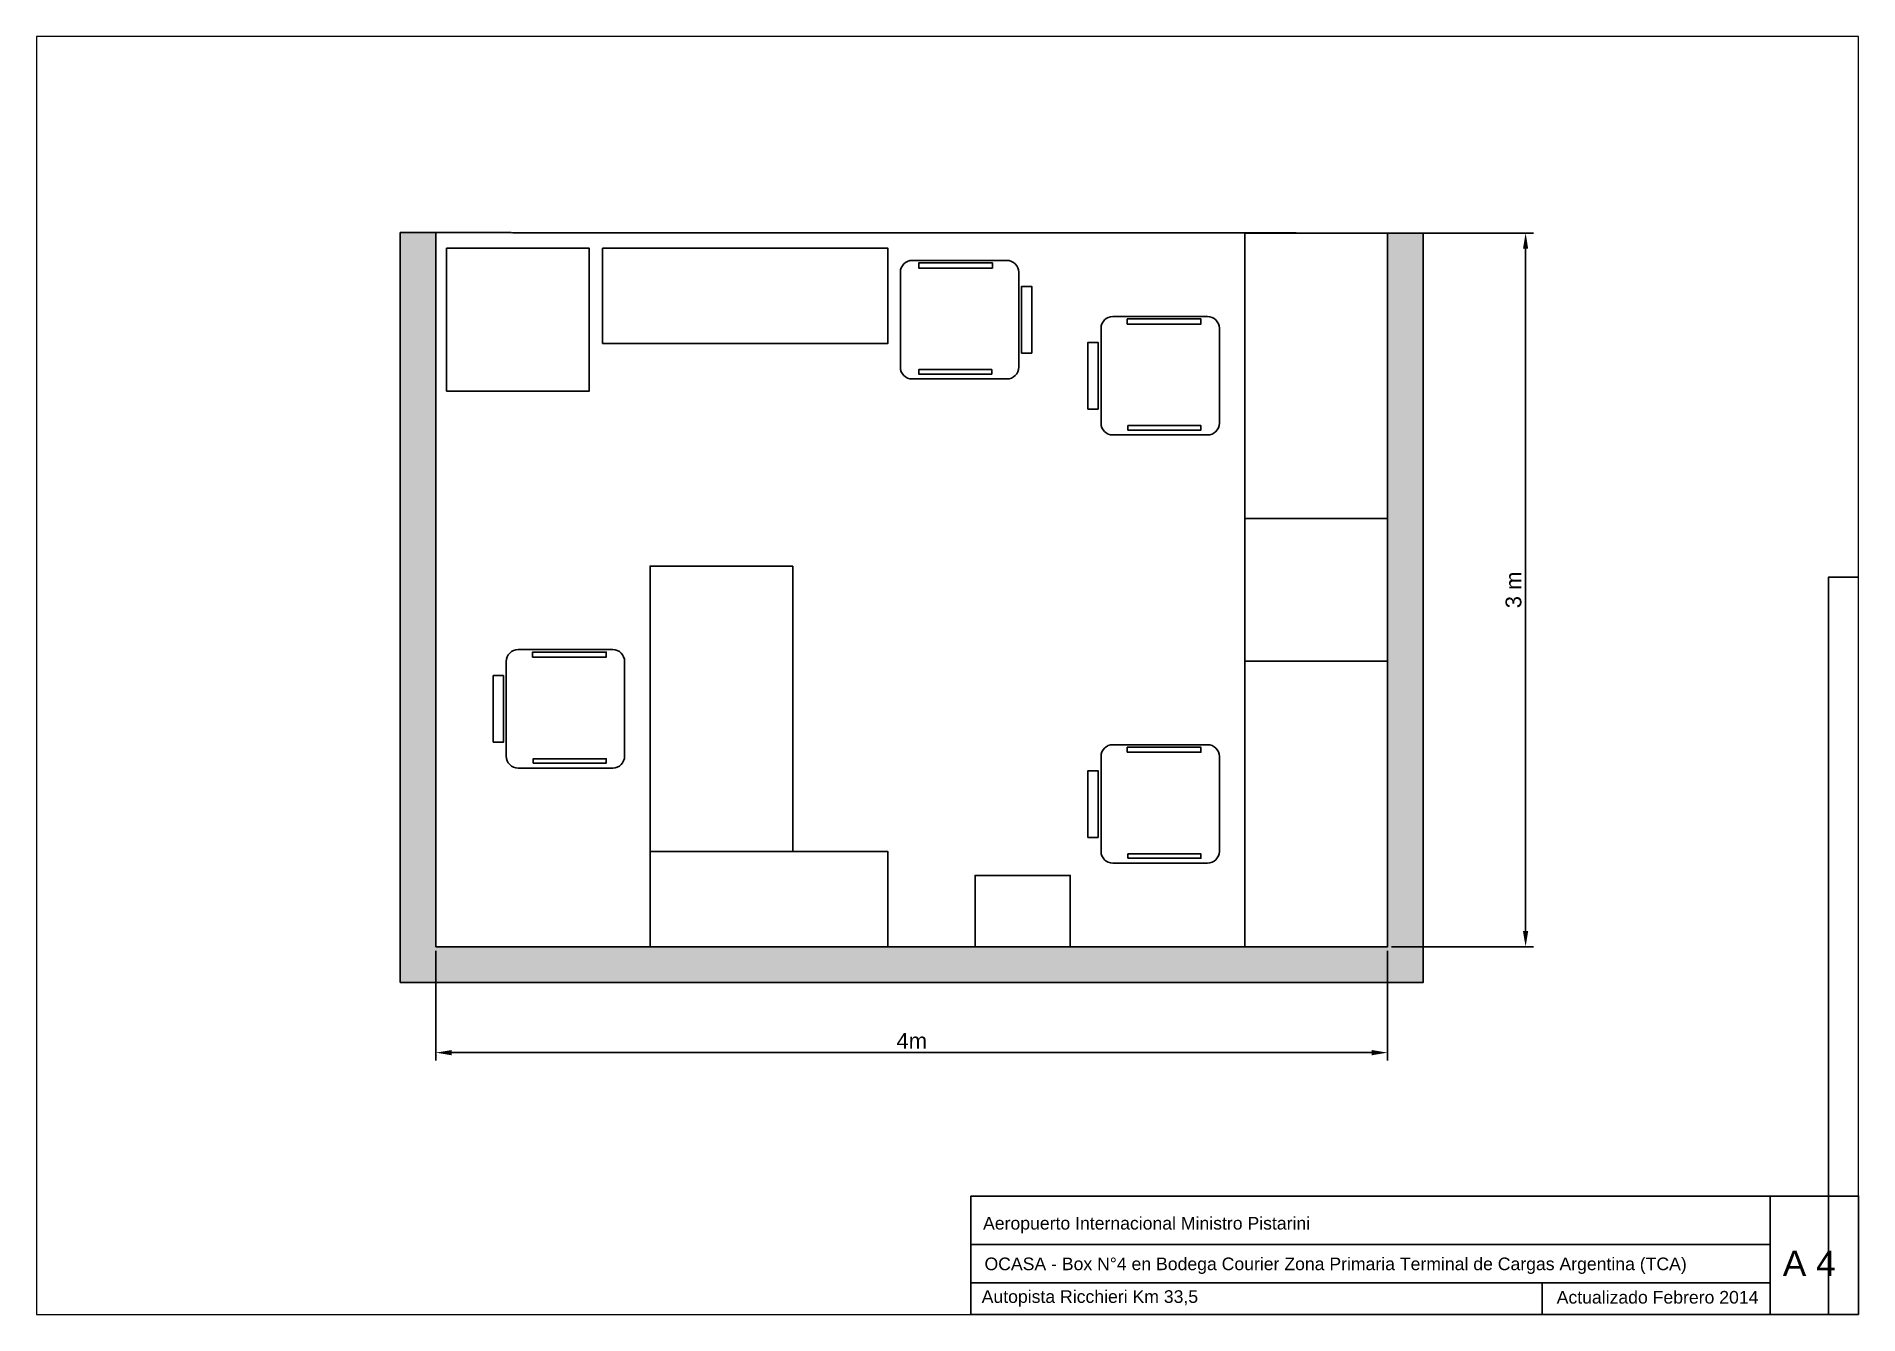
# Paper-space layout 'Layout3' of a CAD drawing. Header units: millimetres. Extents: x 1 to 290, y 0 to 203.
# The model-space entities are those that its viewports show. They can reach past a viewport. Long polylines and large blocks are cut down to what shows.
import ezdxf

# ---------------------------------------------------------------- set-up
doc = ezdxf.new("R2010")
doc.units = ezdxf.units.MM
doc.linetypes.add('ACAD_ISO02W100', pattern=[15, 12, -3])
doc.layers.add('CATALOGUE-TXT', color=251, linetype='Continuous')
doc.layers.add('Mobiliario', color=8, linetype='Continuous')
doc.styles.add('RR', font='ROMANS.shx', dxfattribs={"width": 0.8})
doc.styles.get("Standard").update_dxf_attribs({"font": 'arial.ttf'})
doc.dimstyles.new('Copy of xx', dxfattribs={"dimscale": 2, "dimtxt": 0.036, "dimasz": 0.02, "dimexe": 0, "dimexo": 0.1, "dimgap": 0.02, "dimtad": 1, "dimzin": 4, "dimdsep": 46, "dimtxsty": 'RR', "dimblk1": 'COTA_N', "dimblk2": 'COTA_N', "dimsah": 1, "dimcen": 0, "dimclrd": 256, "dimclre": 256, "dimclrt": 256, "dimadec": 0, "dimazin": 0, "dimtfac": 1, "dimtix": 1, "dimtmove": 0, "dimatfit": 3, "dimldrblk": 'COTA_N', "dimfxl": 1, "dimtolj": 1, "dimtzin": 0, "dimarcsym": 0})
doc.dimstyles.new('ISO-25', dxfattribs={"dimtxt": 2.5, "dimasz": 2.5, "dimexe": 1.25, "dimexo": 0.625, "dimtad": 1, "dimtxsty": 'Standard', "dimcen": 2.5, "dimadec": 0, "dimazin": 0, "dimtfac": 1, "dimtmove": 0, "dimatfit": 3, "dimfxl": 1, "dimarcsym": 0})

# ---------------------------------------------------------------- blocks, each defined once
blk = doc.blocks.new('*D16')
at = {"color": 0, "lineweight": -2, "transparency": 16777216}
for p, q in [((64, 57.77), (64, 40.36)), ((214.9, 57.77), (214.9, 40.36)), ((66.5, 41.61), (212.4, 41.61))]:
    blk.add_line(p, q, dxfattribs=at)
at = {"color": 0, "transparency": 16777216}
for points in [[(66.5, 42.02), (66.5, 41.19), (64, 41.61)], [(212.4, 42.02), (212.4, 41.19), (214.9, 41.61)]]:
    blk.add_solid(points, dxfattribs=at)
at = {"layer": 'Defpoints', "color": 0, "transparency": 16777216}
for p in [(64, 58.39), (214.9, 58.39), (214.9, 41.61)]:
    blk.add_point(p, dxfattribs=at)
at = {"color": 0, "transparency": 16777216, "insert": (139.45, 43.48), "char_height": 2.5, "attachment_point": 5}
blk.add_mtext('4m', dxfattribs=at)
blk = doc.blocks.new('*D17')
at = {"color": 0, "lineweight": -2, "transparency": 16777216}
for p, q in [((215.53, 171.57), (238.04, 171.57)), ((236.79, 169.07), (236.79, 60.89)), ((215.53, 58.39), (238.04, 58.39))]:
    blk.add_line(p, q, dxfattribs=at)
at = {"color": 0, "transparency": 16777216}
for points in [[(236.37, 169.07), (237.2, 169.07), (236.79, 171.57)], [(236.37, 60.89), (237.2, 60.89), (236.79, 58.39)]]:
    blk.add_solid(points, dxfattribs=at)
at = {"layer": 'Defpoints', "color": 0, "transparency": 16777216}
for p in [(214.9, 171.57), (214.9, 58.39), (236.79, 58.39)]:
    blk.add_point(p, dxfattribs=at)
at = {"color": 0, "transparency": 16777216, "insert": (234.88, 114.98), "char_height": 2.5, "attachment_point": 5, "rotation": 90}
blk.add_mtext('3 m', dxfattribs=at)
blk = doc.blocks.new('A$C55652626')
at = {"layer": 'Mobiliario', "linetype": 'Continuous'}
for p, q in [((0.1049, 0.4983), (0.5023, 0.4983)), ((0.0549, 0.05), (0.0549, 0.4483)), ((0.5523, 0.4483), (0.5523, 0.05)), ((0.5023, 0), (0.1049, 0))]:
    blk.add_line(p, q, dxfattribs=at)
for points in [[(0.1654, 0.4663), (0.1654, 0.4876), (0.4749, 0.4876), (0.4749, 0.4663)], [(0, 0.1087), (0, 0.3889), (0.0427, 0.3889), (0.0427, 0.1087)], [(0.1681, 0.0207), (0.1681, 0.0394), (0.4749, 0.0394), (0.4749, 0.0207)]]:
    blk.add_lwpolyline(points, close=True, dxfattribs=at)
for centre, start, end in [((0.1049, 0.4483), 90, 180), ((0.5023, 0.4483), 0, 90), ((0.1049, 0.05), 180, 270), ((0.5023, 0.05), 270, 0)]:
    blk.add_arc(centre, 0.05, start, end, dxfattribs=at)
blk = doc.blocks.new('escritorio 1.20')
at = {"layer": 'Mobiliario'}
for points in [[(1532.0811, 1937.7995), (1531.4811, 1937.7995), (1531.4811, 1938.9995), (1532.0811, 1938.9995)], [(1532.0811, 1938.9995), (1532.0811, 1937.7995)]]:
    blk.add_lwpolyline(points, dxfattribs=at)
blk.add_blockref('A$C55652626', (1530.8215, 1938.1507), dxfattribs=at)
blk = doc.blocks.new('COTA_N')
for p, q in [((-1, 0), (0, 0)), ((0, 0.5), (0, -0.5))]:
    blk.add_line(p, q)
at = {"const_width": 0.065}
blk.add_lwpolyline([(0.14, 0.14), (0.28, 0.28), (0, 0), (-0.14, -0.14), (-0.28, -0.28)], dxfattribs=at)
blk = doc.blocks.new('*D32')
at = {"layer": 'CATALOGUE-TXT', "lineweight": -2, "transparency": 16777216}
blk.add_line((1691.694, 1069.3512), (1695.274, 1069.3512), dxfattribs=at)
at = {"layer": 'Defpoints', "color": 0, "transparency": 16777216}
for p in [(1691.654, 1069.3512), (1695.314, 1069.3512), (1695.314, 1069.3512)]:
    blk.add_point(p, dxfattribs=at)
at = {"layer": 'CATALOGUE-TXT', "lineweight": -2, "transparency": 16777216, "xscale": 0.04, "yscale": 0.04, "zscale": 0.04, "rotation": 180}
blk.add_blockref('COTA_N', (1691.654, 1069.3512), dxfattribs=at)
at = {"layer": 'CATALOGUE-TXT', "lineweight": -2, "transparency": 16777216, "xscale": 0.04, "yscale": 0.04, "zscale": 0.04}
blk.add_blockref('COTA_N', (1695.314, 1069.3512), dxfattribs=at)
at = {"layer": 'CATALOGUE-TXT', "transparency": 16777216, "insert": (1693.484, 1069.4912), "char_height": 0.072, "attachment_point": 5, "style": 'RR'}
blk.add_mtext('\\A1;{\\H2.77778x;3.66}', dxfattribs=at)

msp = doc.modelspace()

# ---------------------------------------------------------------- hatches: boundary and pattern name
h = msp.add_hatch(color=256)
h.dxf.hatch_style = 1
h.paths.add_polyline_path([(1685.6511, 1073.3895), (1685.5011, 1073.3895), (1685.5011, 1070.2378), (1689.8011, 1070.2378), (1689.8011, 1073.3878), (1689.6511, 1073.3878), (1689.6511, 1072.1878), (1689.6511, 1070.3878), (1685.6511, 1070.3878)])

# ---------------------------------------------------------------- linework, layer by layer
msp.add_line((1685.6511, 1073.3878), (1685.6511, 1073.3895))
at = {"linetype": 'ACAD_ISO02W100', "ltscale": 0.5}
msp.add_line((1685.6511, 1073.3895), (1689.6511, 1073.3878), dxfattribs=at)
for points in [[(1689.6511, 1073.3878), (1689.8011, 1073.3878), (1689.8011, 1070.2378), (1685.5011, 1070.2378), (1685.5011, 1073.3895), (1685.6511, 1073.3895)], [(1689.6511, 1073.3878), (1689.6511, 1070.3878), (1685.6511, 1070.3878), (1685.6511, 1073.3878)], [(1695.464, 1066.7612), (1691.504, 1066.7612), (1691.504, 1071.9412), (1695.464, 1071.9412), (1695.464, 1066.7612), (1695.464, 1066.7612)], [(1691.654, 1071.7912), (1695.314, 1071.7912), (1695.314, 1066.9112), (1695.309, 1066.9112)], [(1695.3115, 1066.9112), (1691.654, 1066.9112), (1691.654, 1071.7912)]]:
    msp.add_lwpolyline(points)
at = {"layer": 'Mobiliario'}
for points in [[(1685.6954, 1073.3238), (1685.6954, 1072.7238), (1686.2954, 1072.7238), (1686.2954, 1073.3238), (1685.6954, 1073.3238)], [(1686.3511, 1073.3238), (1686.3511, 1072.9238), (1687.5511, 1072.9238), (1687.5511, 1073.3238), (1686.3511, 1073.3238)], [(1689.0511, 1071.5878), (1689.0511, 1072.1878), (1689.6511, 1072.1878), (1689.6511, 1071.5878), (1689.0511, 1071.5878)], [(1686.5511, 1070.7878), (1686.5511, 1070.3878), (1687.5511, 1070.3878), (1687.5511, 1070.7878), (1686.5511, 1070.7878)], [(1688.317, 1070.3878), (1688.317, 1070.6878), (1687.917, 1070.6878), (1687.917, 1070.3878), (1688.317, 1070.3878)]]:
    msp.add_lwpolyline(points, dxfattribs=at)

# ---------------------------------------------------------------- block references
for p in [(157.5701, -865.6117), (155.0701, -867.0117), (157.5701, -867.4117)]:
    msp.add_blockref('escritorio 1.20', p)
at = {"layer": 'Mobiliario', "xscale": -1}
msp.add_blockref('A$C55652626', (1688.1554, 1072.7744), dxfattribs=at)

# ---------------------------------------------------------------- dimensions: what is measured, and where the dimension line sits
at = {"layer": 'CATALOGUE-TXT'}
dim = msp.add_linear_dim(base=(1695.314, 1069.3512), p1=(1691.654, 1069.3512), p2=(1695.314, 1069.3512), text='{\\H2.77778x;<>}', dimstyle='Copy of xx', override={"dimfxl": 0.1, "dimfxlon": 1}, dxfattribs=at)
dim.commit()
dim.dimension.update_dxf_attribs({"geometry": '*D32', "text_midpoint": (1693.484, 1069.4912)})

psp = doc.layouts.new('Layout3')

# ---------------------------------------------------------------- linework, layer by layer
for p, q in [((275.55, 0.079), (275.55, 18.765)), ((148.824, 11.202), (275.55, 11.202)), ((148.824, 5.125), (275.55, 5.125)), ((239.419, 0.079), (239.419, 5.125))]:
    psp.add_line(p, q)
psp.add_lwpolyline([(289.586, 0.079), (148.824, 0.079), (148.824, 18.86), (289.586, 18.86)], close=True)

# ---------------------------------------------------------------- texts
at = {"attachment_point": 1}
for s, width, insert, char_height in [('Aeropuerto Internacional Ministro Pistarini ', 125.61825, (150.755, 15.557), 2), ('OCASA - Box N°4 en Bodega Courier Zona Primaria Terminal de Cargas Argentina (TCA)', 175.30581, (150.985, 9.117), 2), ('A 4', 19.71497, (277.571, 10.198), 4), ('Autopista Ricchieri Km 33,5', 98.32207, (150.541, 3.928), 2), ('Actualizado Febrero 2014', 98.32207, (241.719, 3.82), 2)]:
    psp.add_mtext_dynamic_manual_height_columns(s, width=width, gutter_width=12.5, heights=[0], dxfattribs=dict(at, insert=insert, char_height=char_height))

# ---------------------------------------------------------------- dimensions: what is measured, and where the dimension line sits
dim = psp.add_linear_dim(base=(236.787, 58.392), p1=(214.905, 171.568), p2=(214.905, 58.392), angle=90, text='3 m', dimstyle='ISO-25', override={"dimlfac": -0.026507})
dim.commit()
dim.dimension.update_dxf_attribs({"geometry": '*D17', "text_midpoint": (234.885, 114.98)})
dim = psp.add_linear_dim(base=(214.905, 41.608), p1=(64.004, 58.392), p2=(214.905, 58.392), text='4m', dimstyle='ISO-25', override={"dimlfac": -0.026507})
dim.commit()
dim.dimension.update_dxf_attribs({"geometry": '*D16', "text_midpoint": (139.454, 43.483)})

# ---------------------------------------------------------------- viewports
at = {"layer": '0'}
psp.add_viewport(center=(145.117, 101.41), size=(288.937, 202.66138), view_center_point=(1687.8012, 1071.5281), view_height=5.372027, dxfattribs=at)

doc.saveas('drawing.dxf')
